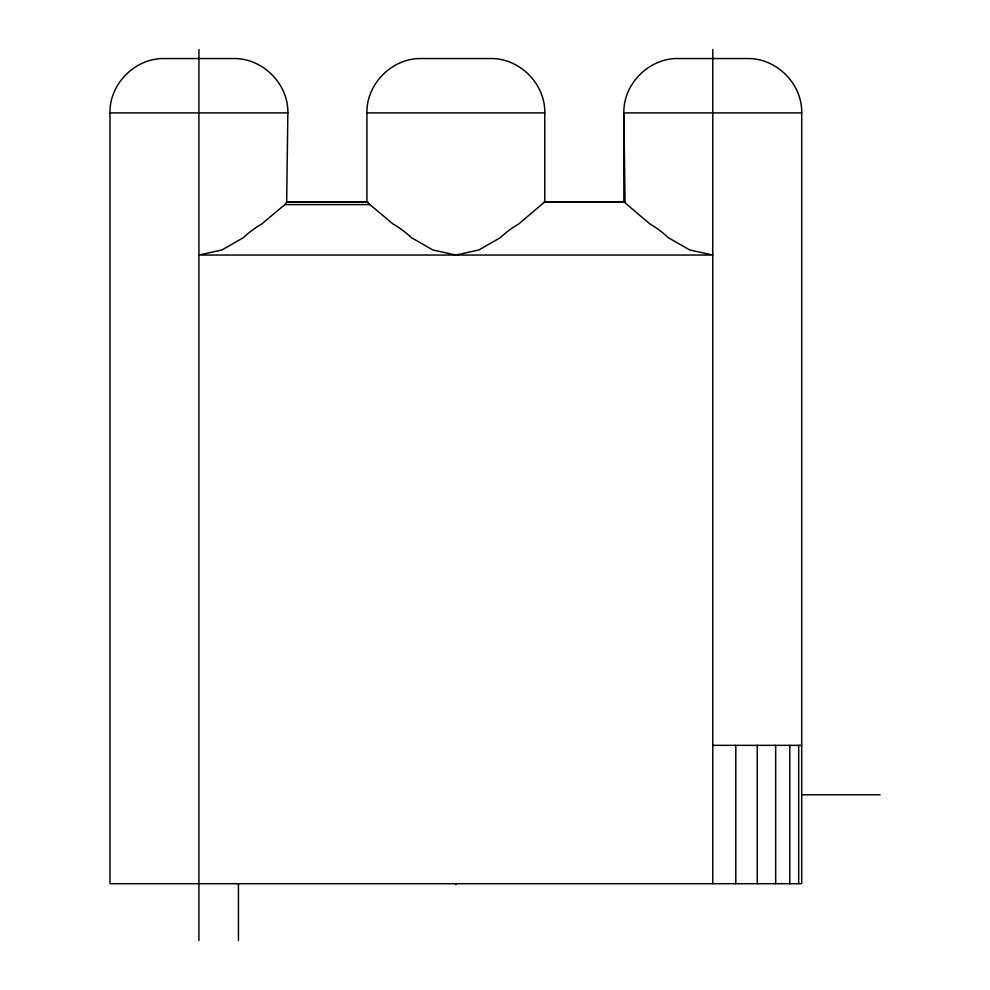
<?xml version="1.0" encoding="UTF-8"?>
<svg xmlns="http://www.w3.org/2000/svg" width="990" height="990" viewBox="0 0 990 990"><rect width="100%" height="100%" fill="white"/><g stroke="black" fill="none" stroke-linecap="round" stroke-linejoin="round"><path stroke-width="1.49" d="M284.823 204.608L286.667 202.245L287.855 112.897C288.474 83.853 262.56 57.94 233.504 58.546L164.328 58.546C135.284 57.94 109.37 83.853 109.977 112.897L109.977 883.699L801.714 883.699L801.714 112.897C802.333 83.853 776.42 57.94 747.363 58.546L678.199 58.546C649.143 57.94 623.23 83.853 623.849 112.897L623.849 201.836L649.898 223.95A119.84 99 -90 0 1 668.312 237.674L689.758 249.963L712.775 255.049L198.916 255.049L221.933 249.963L243.392 237.674A119.84 99 -90 0 1 261.805 223.95L284.823 204.608L369.938 204.608L392.956 223.95A119.84 99 -90 0 1 411.382 237.674L432.828 249.963L455.846 255.049L478.863 249.963L500.321 237.674A119.84 99 90 0 1 518.735 223.95L544.785 201.836L623.849 201.836M369.938 204.608L366.919 201.836L366.919 112.897C366.3 83.853 392.213 57.94 421.257 58.546L490.434 58.546C519.49 57.94 545.403 83.853 544.785 112.897L544.785 201.836M366.919 201.836L286.667 202.245L288.956 201.836M109.977 112.897L287.855 112.897M366.919 112.897L544.785 112.897M801.714 112.897L623.849 112.897L625.037 202.245L543.597 202.245M286.667 202.245L368.107 202.245M712.775 745.346L801.714 745.346M801.677 794.76L880.023 794.76M623.316 201.836L625.037 202.245M798.683 745.346L798.683 883.699M789.797 745.346L789.797 883.699M775.665 745.346L775.665 883.699M757.251 745.346L757.251 883.699M735.805 745.346L735.805 883.699M712.775 49.5L712.775 883.699M455.858 883.699L455.858 884.565M238.442 883.699L238.442 940.5M198.916 49.5L198.916 940.5"/></g></svg>
